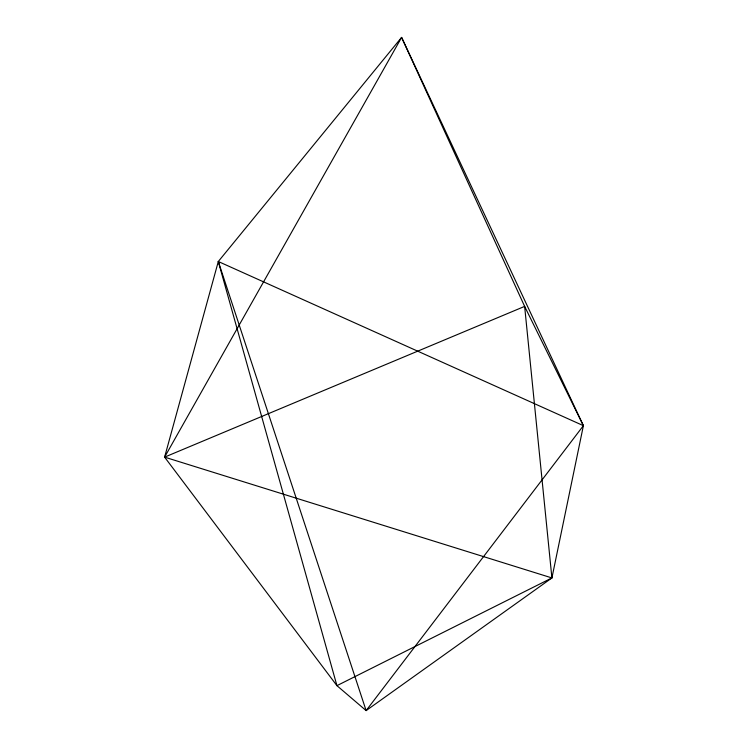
<?xml version="1.0" encoding="UTF-8"?>
<svg xmlns="http://www.w3.org/2000/svg" width="748" height="748" viewBox="0 0 748 748"><rect width="100%" height="100%" fill="white"/><g stroke="black" fill="none" stroke-linecap="round" stroke-linejoin="round"><path stroke-width="1.12" d="M551.912 577.933L583.393 425.668L401.601 37.4L218.304 261.51L164.607 457.131L336.937 685.654L366.127 710.6L551.912 577.933L524.638 306.39L401.601 37.4L164.607 457.131L551.912 577.933L336.937 685.654L218.304 261.51L583.393 425.668L366.127 710.6L218.304 261.51M164.607 457.131L524.638 306.39L583.393 425.668"/></g></svg>
